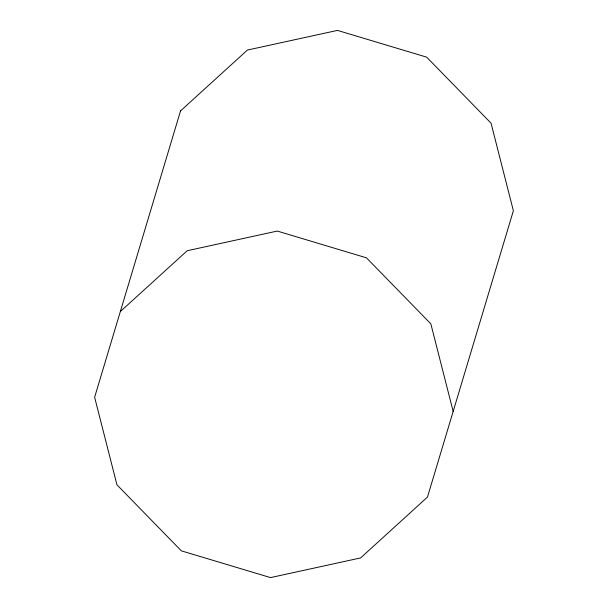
<?xml version="1.0" encoding="UTF-8"?>
<svg xmlns="http://www.w3.org/2000/svg" width="608" height="608" viewBox="0 0 608 608"><rect width="100%" height="100%" fill="white"/><g stroke="black" fill="none" stroke-linecap="round" stroke-linejoin="round"><path stroke-width="0.91" d="M120.338 311.562L187.188 250.739L277.278 231.063L366.457 257.822L430.836 323.836L453.165 411.418M180.538 110.899L94.628 397.244L116.956 484.834L181.336 550.84L270.522 577.6L360.605 557.931L427.462 497.101L513.372 210.756L491.044 123.166L426.664 57.16L337.478 30.4L247.395 50.069L180.538 110.899"/></g></svg>
